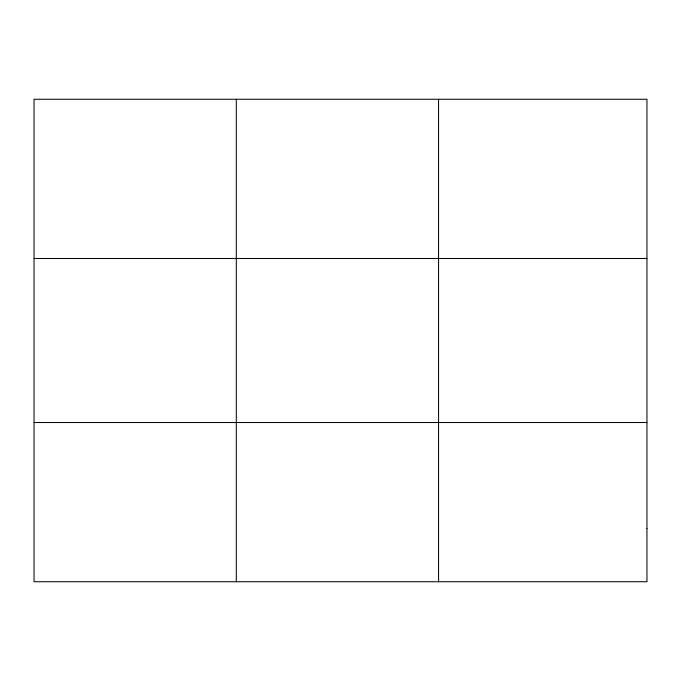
<?xml version="1.0" encoding="UTF-8"?>
<svg xmlns="http://www.w3.org/2000/svg" width="681" height="681" viewBox="0 0 681 681"><rect width="100%" height="100%" fill="white"/><g stroke="black" fill="none" stroke-linecap="round" stroke-linejoin="round"><path stroke-width="1.02" d="M236.307 99.264L236.307 581.736M438.564 99.264L438.564 581.736M34.05 258.482L646.95 258.482M34.05 422.518L646.95 422.518M646.95 528.66L646.95 581.736L34.05 581.736L34.05 99.264L646.95 99.264L646.95 528.66"/></g></svg>
